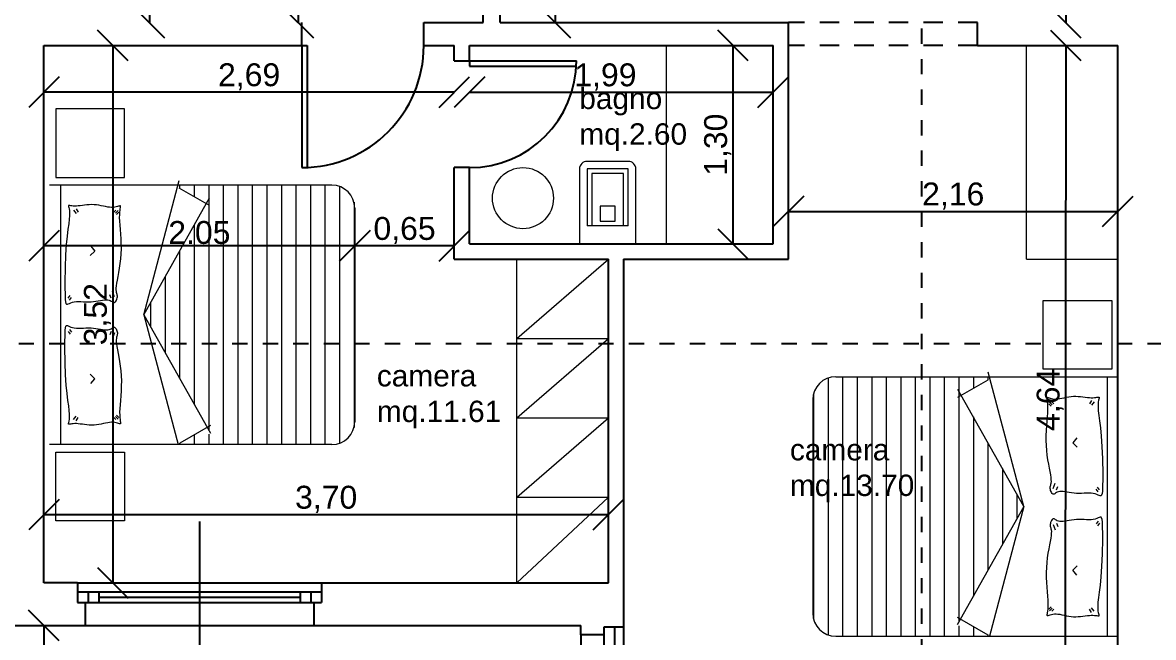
# Model space of a CAD drawing. Header units: millimetres. Extents: x 2002 to 2114, y 811 to 859.
# Drawn here: x 2040.99 to 2048.41, y 847.64 to 851.66 of the extents above; entities that cross this region are included whole.
import ezdxf

# ---------------------------------------------------------------- set-up
doc = ezdxf.new("R2010")
doc.units = ezdxf.units.MM
doc.header["$LTSCALE"] = 0.04
doc.linetypes.add('JIS_02_1.2', pattern=[2.5, 1.25, -1.25])
doc.linetypes.add('NASCOSTA2', pattern=[4.7625, 3.175, -1.5875])
for name, color, linetype in [('0-2', 1, 'Continuous'), ('0.1', 4, 'Continuous'), ('02', 1, 'Continuous'), ('ASSI-PIL', 6, 'Continuous')]:
    doc.layers.add(name, color=color, linetype=linetype)
doc.layers.add('palma', color=94, linetype='Continuous', lineweight=5)
doc.styles.get("Standard").update_dxf_attribs({"font": 'arial.ttf'})
doc.dimstyles.new('pie', dxfattribs={"dimtxt": 0.15, "dimasz": 0.2, "dimexe": 1.25, "dimexo": 0.625, "dimgap": 0.01, "dimtad": 1, "dimzin": 0, "dimtxsty": 'Standard', "dimblk1": 'OBLIQUE', "dimblk2": 'OBLIQUE', "dimsah": 1, "dimcen": 2.5, "dimse1": 1, "dimse2": 1, "dimadec": 0, "dimazin": 0, "dimtfac": 1, "dimtmove": 0, "dimatfit": 3, "dimfxl": 1, "dimarcsym": 0})
doc.dimstyles.new('piee', dxfattribs={"dimtxt": 0.18, "dimasz": 0.15, "dimexe": 1.25, "dimexo": 0.625, "dimgap": 0.01, "dimtad": 1, "dimzin": 1, "dimtxsty": 'Standard', "dimblk": 'OBLIQUE', "dimcen": 2.5, "dimse1": 1, "dimse2": 1, "dimadec": 0, "dimazin": 0, "dimtfac": 1, "dimtmove": 0, "dimatfit": 3, "dimldrblk": 'OBLIQUE', "dimfxl": 1, "dimarcsym": 0})

# ---------------------------------------------------------------- blocks, each defined once
blk = doc.blocks.new('_Oblique')
at = {"color": 0, "linetype": 'ByBlock', "lineweight": -2}
blk.add_line((-0.5, -0.5), (0.5, 0.5), dxfattribs=at)
blk = doc.blocks.new('*D2156')
at = {"layer": '0.1', "color": 0, "lineweight": -2}
blk.add_line((2047.8331, 851.5123), (2047.8275, 846.8723), dxfattribs=at)
at = {"layer": 'Defpoints', "color": 0}
for p in [(2046.8042, 851.5136), (2046.7987, 846.8736), (2047.8275, 846.8723)]:
    blk.add_point(p, dxfattribs=at)
at = {"layer": '0.1', "color": 0, "lineweight": -2, "xscale": 0.2, "yscale": 0.2, "zscale": 0.2}
for p, rotation in [((2047.8331, 851.5123), 89.93119814958531), ((2047.8275, 846.8723), 269.9311981495853)]:
    blk.add_blockref('_Oblique', p, dxfattribs=dict(at, rotation=rotation))
at = {"layer": '0.1', "color": 0, "insert": (2047.7302, 849.1924), "char_height": 0.15, "attachment_point": 5, "rotation": 89.9312}
blk.add_mtext('4,64', dxfattribs=at)
blk = doc.blocks.new('*D2162')
at = {"layer": '0.1', "color": 0, "lineweight": -2}
blk.add_line((2047.8318, 853.9336), (2047.8318, 851.6636), dxfattribs=at)
at = {"layer": 'Defpoints', "color": 0}
for p in [(2048.1739, 853.9336), (2047.8318, 851.6636), (2048.1739, 851.6636)]:
    blk.add_point(p, dxfattribs=at)
at = {"layer": '0.1', "color": 0, "lineweight": -2, "xscale": 0.2, "yscale": 0.2, "zscale": 0.2}
for p, rotation in [((2047.8318, 853.9336), 89.99999999997704), ((2047.8318, 851.6636), 269.999999999977)]:
    blk.add_blockref('_Oblique', p, dxfattribs=dict(at, rotation=rotation))
at = {"layer": '0.1', "color": 0, "insert": (2047.7318, 852.7986), "char_height": 0.15, "attachment_point": 5, "rotation": 90}
blk.add_mtext('2,27', dxfattribs=at)
blk = doc.blocks.new('*D2163')
at = {"layer": '0.1', "color": 0, "lineweight": -2}
blk.add_line((2041.1334, 847.7136), (2041.1334, 844.5636), dxfattribs=at)
at = {"layer": 'Defpoints', "color": 0}
for p in [(2040.8539, 847.7136), (2040.8539, 844.5636), (2041.1334, 844.5636)]:
    blk.add_point(p, dxfattribs=at)
at = {"layer": '0.1', "color": 0, "lineweight": -2, "xscale": 0.2, "yscale": 0.2, "zscale": 0.2}
for p, rotation in [((2041.1334, 847.7136), 90), ((2041.1334, 844.5636), 270)]:
    blk.add_blockref('_Oblique', p, dxfattribs=dict(at, rotation=rotation))
at = {"layer": '0.1', "color": 0, "insert": (2041.0333, 846.5882), "char_height": 0.15, "attachment_point": 5, "rotation": 90}
blk.add_mtext('3,15', dxfattribs=at)
blk = doc.blocks.new('*D2192')
at = {"layer": 'ASSI-PIL', "color": 0, "lineweight": -2}
blk.add_line((2034.8352, 847.7136), (2034.8352, 846.5936), dxfattribs=at)
at = {"layer": 'Defpoints', "color": 0}
for p in [(2041.7747, 847.7136), (2034.8352, 846.5936), (2041.7747, 846.5936)]:
    blk.add_point(p, dxfattribs=at)
at = {"layer": 'ASSI-PIL', "color": 0, "lineweight": -2, "xscale": 0.15, "yscale": 0.15, "zscale": 0.15}
for p, rotation in [((2034.8352, 847.7136), 90), ((2034.8352, 846.5936), 270)]:
    blk.add_blockref('_Oblique', p, dxfattribs=dict(at, rotation=rotation))
at = {"layer": 'ASSI-PIL', "color": 0, "insert": (2034.7171, 847.1536), "char_height": 0.18, "attachment_point": 5, "rotation": 90}
blk.add_mtext('1,10', dxfattribs=at)
blk = doc.blocks.new('*D2193')
at = {"layer": 'ASSI-PIL', "color": 0, "lineweight": -2}
blk.add_line((2034.0662, 855.6136), (2034.0662, 846.5936), dxfattribs=at)
at = {"layer": 'Defpoints', "color": 0}
for p in [(2041.3247, 855.6136), (2034.0662, 846.5936), (2041.7747, 846.5936)]:
    blk.add_point(p, dxfattribs=at)
at = {"layer": 'ASSI-PIL', "color": 0, "lineweight": -2, "xscale": 0.15, "yscale": 0.15, "zscale": 0.15}
for p, rotation in [((2034.0662, 855.6136), 90), ((2034.0662, 846.5936), 270)]:
    blk.add_blockref('_Oblique', p, dxfattribs=dict(at, rotation=rotation))
at = {"layer": 'ASSI-PIL', "color": 0, "insert": (2033.9481, 851.1036), "char_height": 0.18, "attachment_point": 5, "rotation": 90}
blk.add_mtext('9,00', dxfattribs=at)
blk = doc.blocks.new('*D2195')
at = {"layer": 'ASSI-PIL', "color": 0, "lineweight": -2}
blk.add_line((2035.2469, 848.9136), (2035.2469, 847.7136), dxfattribs=at)
at = {"layer": 'Defpoints', "color": 0}
for p in [(2040.8539, 848.9136), (2035.2469, 847.7136), (2042.773, 847.7136)]:
    blk.add_point(p, dxfattribs=at)
at = {"layer": 'ASSI-PIL', "color": 0, "lineweight": -2, "xscale": 0.15, "yscale": 0.15, "zscale": 0.15}
for p, rotation in [((2035.2469, 848.9136), 90), ((2035.2469, 847.7136), 270)]:
    blk.add_blockref('_Oblique', p, dxfattribs=dict(at, rotation=rotation))
at = {"layer": 'ASSI-PIL', "color": 0, "insert": (2035.1288, 848.3136), "char_height": 0.18, "attachment_point": 5, "rotation": 90}
blk.add_mtext('1,10', dxfattribs=at)
blk = doc.blocks.new('*D2198')
at = {"layer": 'ASSI-PIL', "color": 0, "lineweight": -2}
blk.add_line((2037.6039, 842.8425), (2048.3039, 842.8425), dxfattribs=at)
at = {"layer": 'Defpoints', "color": 0}
for p in [(2037.6039, 850.0331), (2048.3039, 847.5379), (2048.3039, 842.8425)]:
    blk.add_point(p, dxfattribs=at)
at = {"layer": 'ASSI-PIL', "color": 0, "lineweight": -2, "xscale": 0.15, "yscale": 0.15, "zscale": 0.15, "rotation": 180}
blk.add_blockref('_Oblique', (2037.6039, 842.8425), dxfattribs=at)
at = {"layer": 'ASSI-PIL', "color": 0, "lineweight": -2, "xscale": 0.15, "yscale": 0.15, "zscale": 0.15}
blk.add_blockref('_Oblique', (2048.3039, 842.8425), dxfattribs=at)
at = {"layer": 'ASSI-PIL', "color": 0, "insert": (2042.9539, 842.9606), "char_height": 0.18, "attachment_point": 5}
blk.add_mtext('10,70', dxfattribs=at)
blk = doc.blocks.new('*D2226')
at = {"layer": '0.1', "color": 0, "lineweight": -2}
blk.add_line((2041.1339, 848.4402), (2044.8339, 848.4402), dxfattribs=at)
at = {"layer": 'Defpoints', "color": 0}
for p in [(2044.8339, 848.4402), (2041.1339, 847.9936), (2044.8339, 847.9936)]:
    blk.add_point(p, dxfattribs=at)
at = {"layer": '0.1', "color": 0, "lineweight": -2, "xscale": 0.2, "yscale": 0.2, "zscale": 0.2, "rotation": 180}
blk.add_blockref('_Oblique', (2041.1339, 848.4402), dxfattribs=at)
at = {"layer": '0.1', "color": 0, "lineweight": -2, "xscale": 0.2, "yscale": 0.2, "zscale": 0.2}
blk.add_blockref('_Oblique', (2044.8339, 848.4402), dxfattribs=at)
at = {"layer": '0.1', "color": 0, "insert": (2042.9839, 848.5403), "char_height": 0.15, "attachment_point": 5}
blk.add_mtext('3,70', dxfattribs=at)
blk = doc.blocks.new('*D2227')
at = {"layer": '0.1', "color": 0, "lineweight": -2}
blk.add_line((2041.5849, 851.5136), (2041.5849, 847.9936), dxfattribs=at)
at = {"layer": 'Defpoints', "color": 0}
for p in [(2041.1339, 851.5136), (2041.1339, 847.9936), (2041.5849, 847.9936)]:
    blk.add_point(p, dxfattribs=at)
at = {"layer": '0.1', "color": 0, "lineweight": -2, "xscale": 0.2, "yscale": 0.2, "zscale": 0.2}
for p, rotation in [((2041.5849, 851.5136), 90), ((2041.5849, 847.9936), 270)]:
    blk.add_blockref('_Oblique', p, dxfattribs=dict(at, rotation=rotation))
at = {"layer": '0.1', "color": 0, "insert": (2041.4848, 849.7536), "char_height": 0.15, "attachment_point": 5, "rotation": 90}
blk.add_mtext('3,52', dxfattribs=at)
blk = doc.blocks.new('*D2228')
at = {"layer": '0.1', "color": 0, "lineweight": -2}
blk.add_line((2041.8247, 852.6236), (2041.8247, 851.6636), dxfattribs=at)
at = {"layer": 'Defpoints', "color": 0}
for p in [(2042.0339, 852.6236), (2041.8247, 851.6636), (2041.9651, 851.6636)]:
    blk.add_point(p, dxfattribs=at)
at = {"layer": '0.1', "color": 0, "lineweight": -2, "xscale": 0.2, "yscale": 0.2, "zscale": 0.2}
for p, rotation in [((2041.8247, 852.6236), 90), ((2041.8247, 851.6636), 270)]:
    blk.add_blockref('_Oblique', p, dxfattribs=dict(at, rotation=rotation))
at = {"layer": '0.1', "color": 0, "insert": (2041.7382, 852.1436), "char_height": 0.15, "attachment_point": 5, "rotation": 90}
blk.add_mtext('1.00', dxfattribs=at)
blk = doc.blocks.new('*D2229')
at = {"layer": '0.1', "color": 0, "lineweight": -2}
blk.add_line((2043.8239, 851.2079), (2041.1339, 851.2079), dxfattribs=at)
at = {"layer": 'Defpoints', "color": 0}
for p in [(2041.1339, 851.5136), (2043.8239, 851.5136), (2041.1339, 851.2079)]:
    blk.add_point(p, dxfattribs=at)
at = {"layer": '0.1', "color": 0, "lineweight": -2, "xscale": 0.2, "yscale": 0.2, "zscale": 0.2, "rotation": 180}
blk.add_blockref('_Oblique', (2041.1339, 851.2079), dxfattribs=at)
at = {"layer": '0.1', "color": 0, "lineweight": -2, "xscale": 0.2, "yscale": 0.2, "zscale": 0.2}
blk.add_blockref('_Oblique', (2043.8239, 851.2079), dxfattribs=at)
at = {"layer": '0.1', "color": 0, "insert": (2042.4789, 851.308), "char_height": 0.15, "attachment_point": 5}
blk.add_mtext('2,69', dxfattribs=at)
blk = doc.blocks.new('*D2230')
at = {"layer": '0.1', "color": 0, "lineweight": -2}
blk.add_line((2044.4856, 853.9336), (2044.4856, 851.6636), dxfattribs=at)
at = {"layer": 'Defpoints', "color": 0}
for p in [(2044.1239, 853.9336), (2044.1239, 851.6636), (2044.4856, 851.6636)]:
    blk.add_point(p, dxfattribs=at)
at = {"layer": '0.1', "color": 0, "lineweight": -2, "xscale": 0.2, "yscale": 0.2, "zscale": 0.2}
for p, rotation in [((2044.4856, 853.9336), 90), ((2044.4856, 851.6636), 270)]:
    blk.add_blockref('_Oblique', p, dxfattribs=dict(at, rotation=rotation))
at = {"layer": '0.1', "color": 0, "insert": (2044.3855, 852.7986), "char_height": 0.15, "attachment_point": 5, "rotation": 90}
blk.add_mtext('2,27', dxfattribs=at)
blk = doc.blocks.new('*D2231')
at = {"layer": '0.1', "color": 0, "lineweight": -2}
blk.add_line((2042.8005, 853.4336), (2042.8005, 851.6636), dxfattribs=at)
at = {"layer": 'Defpoints', "color": 0}
for p in [(2042.5739, 853.4336), (2042.4638, 851.6636), (2042.8005, 851.6636)]:
    blk.add_point(p, dxfattribs=at)
at = {"layer": '0.1', "color": 0, "lineweight": -2, "xscale": 0.2, "yscale": 0.2, "zscale": 0.2}
for p, rotation in [((2042.8005, 853.4336), 90), ((2042.8005, 851.6636), 270)]:
    blk.add_blockref('_Oblique', p, dxfattribs=dict(at, rotation=rotation))
at = {"layer": '0.1', "color": 0, "insert": (2042.7004, 852.5486), "char_height": 0.15, "attachment_point": 5, "rotation": 90}
blk.add_mtext('1,77', dxfattribs=at)
blk = doc.blocks.new('*D2249')
at = {"layer": '0.1', "color": 0, "lineweight": -2}
blk.add_line((2043.8239, 850.2011), (2043.1712, 850.2011), dxfattribs=at)
at = {"layer": 'Defpoints', "color": 0}
for p in [(2043.1712, 850.2011), (2043.1712, 850.1136), (2043.8239, 850.1136)]:
    blk.add_point(p, dxfattribs=at)
at = {"layer": '0.1', "color": 0, "lineweight": -2, "xscale": 0.2, "yscale": 0.2, "zscale": 0.2, "rotation": 180}
blk.add_blockref('_Oblique', (2043.1712, 850.2011), dxfattribs=at)
at = {"layer": '0.1', "color": 0, "lineweight": -2, "xscale": 0.2, "yscale": 0.2, "zscale": 0.2}
blk.add_blockref('_Oblique', (2043.8239, 850.2011), dxfattribs=at)
at = {"layer": '0.1', "color": 0, "insert": (2043.4976, 850.3012), "char_height": 0.15, "attachment_point": 5}
blk.add_mtext('0,65', dxfattribs=at)
blk = doc.blocks.new('*D2250')
at = {"layer": '0.1', "color": 0, "lineweight": -2}
blk.add_line((2043.1712, 850.2011), (2041.1339, 850.2011), dxfattribs=at)
at = {"layer": 'Defpoints', "color": 0}
for p in [(2041.1339, 850.2011), (2041.1339, 850.2011), (2043.1712, 850.2011)]:
    blk.add_point(p, dxfattribs=at)
at = {"layer": '0.1', "color": 0, "lineweight": -2, "xscale": 0.2, "yscale": 0.2, "zscale": 0.2, "rotation": 180}
blk.add_blockref('_Oblique', (2041.1339, 850.2011), dxfattribs=at)
at = {"layer": '0.1', "color": 0, "lineweight": -2, "xscale": 0.2, "yscale": 0.2, "zscale": 0.2}
blk.add_blockref('_Oblique', (2043.1712, 850.2011), dxfattribs=at)
at = {"layer": '0.1', "color": 0, "insert": (2042.1526, 850.2877), "char_height": 0.15, "attachment_point": 5}
blk.add_mtext('2.05', dxfattribs=at)
blk = doc.blocks.new('*D2253')
at = {"layer": '0.1', "color": 0, "lineweight": -2}
blk.add_line((2043.9239, 851.2075), (2045.9144, 851.2075), dxfattribs=at)
at = {"layer": 'Defpoints', "color": 0}
for p in [(2045.9144, 851.2075), (2043.9239, 850.994), (2045.9144, 850.994)]:
    blk.add_point(p, dxfattribs=at)
at = {"layer": '0.1', "color": 0, "lineweight": -2, "xscale": 0.2, "yscale": 0.2, "zscale": 0.2}
for p, rotation in [((2043.9239, 851.2075), 180.0000000000098), ((2045.9144, 851.2075), 9.817296138108046e-12)]:
    blk.add_blockref('_Oblique', p, dxfattribs=dict(at, rotation=rotation))
at = {"layer": '0.1', "color": 0, "insert": (2044.8143, 851.3075), "char_height": 0.15, "attachment_point": 5}
blk.add_mtext('1,99', dxfattribs=at)
blk = doc.blocks.new('*D2254')
at = {"layer": '0.1', "color": 0, "lineweight": -2}
blk.add_line((2046.0144, 850.427), (2048.1739, 850.427), dxfattribs=at)
at = {"layer": 'Defpoints', "color": 0}
for p in [(2048.1739, 850.427), (2046.0144, 850.1136), (2048.1739, 850.1136)]:
    blk.add_point(p, dxfattribs=at)
at = {"layer": '0.1', "color": 0, "lineweight": -2, "xscale": 0.2, "yscale": 0.2, "zscale": 0.2}
for p, rotation in [((2046.0144, 850.427), 180.0000000000271), ((2048.1739, 850.427), 2.714701731358209e-11)]:
    blk.add_blockref('_Oblique', p, dxfattribs=dict(at, rotation=rotation))
at = {"layer": '0.1', "color": 0, "insert": (2047.0942, 850.5271), "char_height": 0.15, "attachment_point": 5}
blk.add_mtext('2,16', dxfattribs=at)
blk = doc.blocks.new('*D2255')
at = {"layer": '0.1', "color": 0, "lineweight": -2}
blk.add_line((2045.6505, 851.5136), (2045.6505, 850.2136), dxfattribs=at)
at = {"layer": 'Defpoints', "color": 0}
for p in [(2045.3808, 851.5136), (2045.3808, 850.2136), (2045.6505, 850.2136)]:
    blk.add_point(p, dxfattribs=at)
at = {"layer": '0.1', "color": 0, "lineweight": -2, "xscale": 0.2, "yscale": 0.2, "zscale": 0.2}
for p, rotation in [((2045.6505, 851.5136), 89.99999999997995), ((2045.6505, 850.2136), 269.9999999999799)]:
    blk.add_blockref('_Oblique', p, dxfattribs=dict(at, rotation=rotation))
at = {"layer": '0.1', "color": 0, "insert": (2045.5505, 850.8636), "char_height": 0.15, "attachment_point": 5, "rotation": 90}
blk.add_mtext('1,30', dxfattribs=at)

msp = doc.modelspace()

# ---------------------------------------------------------------- linework, layer by layer
for p, q in [((2044.0139, 851.6636), (2044.0139, 851.7636)), ((2044.1239, 851.6636), (2044.1239, 851.7636)), ((2042.8239, 851.5136), (2042.8239, 851.6636)), ((2043.6239, 851.5136), (2043.6239, 851.6636)), ((2043.6239, 851.6636), (2044.0139, 851.6636)), ((2044.1239, 851.6636), (2046.0144, 851.6636)), ((2046.0144, 850.1136), (2046.0144, 851.6636)), ((2047.2539, 851.5136), (2047.2539, 851.6636)), ((2041.1339, 851.5136), (2042.8239, 851.5136)), ((2041.1339, 847.9936), (2041.1339, 851.5136)), ((2043.6239, 851.5136), (2043.8239, 851.5136)), ((2043.8239, 851.4136), (2043.8239, 851.5136)), ((2043.9239, 851.5136), (2045.9144, 851.5136)), ((2043.9239, 851.4136), (2043.9239, 851.5136)), ((2045.9144, 850.2136), (2045.9144, 851.5136)), ((2047.2539, 851.5136), (2048.1739, 851.5136)), ((2048.1739, 846.8736), (2048.1739, 851.5136)), ((2043.8239, 851.4136), (2043.9239, 851.4136)), ((2043.8239, 850.1136), (2043.8239, 850.7136)), ((2043.9239, 850.7136), (2043.8239, 850.7136)), ((2043.9239, 850.2136), (2043.9239, 850.7136)), ((2043.9239, 850.2136), (2045.9144, 850.2136)), ((2043.8239, 850.1136), (2044.8339, 850.1136)), ((2044.8339, 847.9936), (2044.8339, 850.1136)), ((2044.9339, 850.1136), (2044.9339, 847.7036)), ((2044.9339, 850.1136), (2046.0144, 850.1136)), ((2041.3539, 847.9936), (2041.1339, 847.9936)), ((2041.3539, 847.9936), (2041.3539, 847.8636)), ((2042.9539, 847.9936), (2042.9539, 847.8636)), ((2042.9539, 847.9936), (2044.8339, 847.9936)), ((2041.3539, 847.8636), (2041.4039, 847.8636)), ((2041.4039, 847.8636), (2041.4039, 847.7136)), ((2042.9039, 847.8636), (2042.9039, 847.7136)), ((2042.9039, 847.8636), (2042.9539, 847.8636)), ((2040.8539, 847.7136), (2041.4039, 847.7136)), ((2042.9039, 847.7136), (2044.6539, 847.7136)), ((2044.6539, 847.6536), (2044.6539, 847.7136)), ((2044.9339, 847.7036), (2044.8039, 847.7036)), ((2044.8039, 847.7036), (2044.8039, 847.6536)), ((2044.8039, 847.6536), (2044.6539, 847.6536))]:
    msp.add_line(p, q)
at = {"layer": '0-2', "linetype": 'NASCOSTA2'}
for p, q in [((2047.2539, 851.6636), (2046.0144, 851.6636)), ((2047.2539, 851.5136), (2046.0144, 851.5136))]:
    msp.add_line(p, q, dxfattribs=at)
at = {"layer": '0-2'}
for p, q in [((2042.8239, 851.5136), (2042.8239, 850.7136)), ((2042.8239, 851.5136), (2042.8589, 851.5136)), ((2042.8589, 851.5136), (2042.8589, 850.7136)), ((2043.9239, 851.4136), (2044.6239, 851.4136)), ((2043.9239, 851.4136), (2043.9239, 851.3786)), ((2043.9239, 851.3786), (2044.6239, 851.3786))]:
    msp.add_line(p, q, dxfattribs=at)
for centre, radius in [((2042.8239, 851.5136), 0.8), ((2043.9239, 851.4136), 0.7)]:
    msp.add_arc(centre, radius, 270, 0, dxfattribs=at)
at = {"layer": '02'}
for p, q in [((2042.1539, 848.3959), (2042.1539, 847.1509)), ((2041.3539, 847.9936), (2042.9539, 847.9936)), ((2041.3539, 847.9336), (2042.9539, 847.9336)), ((2041.4239, 847.9336), (2041.4239, 847.8636)), ((2041.4939, 847.9336), (2041.4939, 847.8636)), ((2042.8139, 847.9336), (2042.8139, 847.8636)), ((2042.8839, 847.9336), (2042.8839, 847.8636)), ((2041.4039, 847.8636), (2042.9039, 847.8636)), ((2041.4939, 847.8986), (2042.8139, 847.8986)), ((2041.4039, 847.7136), (2042.9039, 847.7136)), ((2044.8039, 847.7036), (2044.8039, 846.9536)), ((2044.8739, 847.7036), (2044.8739, 846.9036)), ((2044.9339, 847.7036), (2044.9339, 846.9036)), ((2044.6539, 847.6536), (2044.6539, 846.9536))]:
    msp.add_line(p, q, dxfattribs=at)
at = {"layer": 'ASSI-PIL', "linetype": 'JIS_02_1.2'}
for p, q in [((2046.8857, 858.225), (2046.8857, 841.8496)), ((2054.4682, 849.5596), (2032.6651, 849.5596))]:
    msp.add_line(p, q, dxfattribs=at)
at = {"layer": 'palma'}
for p, q in [((2045.2144, 850.2136), (2045.2144, 851.5136)), ((2041.2111, 851.0985), (2041.2111, 850.6485)), ((2041.6611, 851.0985), (2041.2111, 851.0985)), ((2041.6611, 850.6485), (2041.6611, 851.0985)), ((2044.9639, 850.7548), (2044.6944, 850.7548)), ((2044.6444, 850.7048), (2044.6444, 850.2136)), ((2044.9639, 850.7048), (2044.6944, 850.7048)), ((2044.6944, 850.7048), (2044.6944, 850.3319)), ((2044.9339, 850.6748), (2044.7244, 850.6748)), ((2044.7244, 850.6748), (2044.7244, 850.3319)), ((2044.9339, 850.3319), (2044.9339, 850.6748)), ((2044.9639, 850.3319), (2044.9639, 850.7048)), ((2045.0139, 850.2136), (2045.0139, 850.7048)), ((2041.2111, 850.6485), (2041.6611, 850.6485)), ((2044.8792, 850.4619), (2044.7792, 850.4619)), ((2044.7792, 850.4619), (2044.7792, 850.3619)), ((2044.8792, 850.3619), (2044.8792, 850.4619)), ((2044.9639, 850.3319), (2044.6944, 850.3319)), ((2044.7792, 850.3619), (2044.8792, 850.3619)), ((2047.684, 849.3932), (2047.684, 849.8432)), ((2047.684, 849.8432), (2048.134, 849.8432)), ((2048.134, 849.8432), (2048.134, 849.3932)), ((2048.134, 849.3932), (2047.684, 849.3932)), ((2041.2111, 848.3993), (2041.2111, 848.8493)), ((2041.2111, 848.8493), (2041.6611, 848.8493)), ((2041.6611, 848.8493), (2041.6611, 848.3993)), ((2041.6611, 848.3993), (2041.2111, 848.3993))]:
    msp.add_line(p, q, dxfattribs=at)
at = {"layer": 'palma', "ltscale": 0.007}
for p, q in [((2047.5739, 850.1136), (2047.5739, 851.5136)), ((2043.0212, 850.5989), (2041.1712, 850.5989)), ((2041.2412, 850.5989), (2041.2412, 848.8989)), ((2041.7877, 849.7489), (2042.0208, 850.6296)), ((2042.0233, 850.5989), (2042.0233, 850.5782)), ((2042.1186, 850.5989), (2042.1186, 850.5233)), ((2042.2138, 850.5989), (2042.2138, 850.4685)), ((2042.3091, 850.5989), (2042.3091, 848.8989)), ((2042.4043, 850.5989), (2042.4043, 848.8989)), ((2042.4996, 850.5989), (2042.4996, 848.8989)), ((2042.5948, 850.5989), (2042.5948, 848.8989)), ((2042.6901, 850.5989), (2042.6901, 848.8989)), ((2042.7853, 850.5989), (2042.7853, 848.8989)), ((2042.8806, 850.5989), (2042.8806, 848.8989)), ((2042.9758, 850.5989), (2042.9758, 848.8989)), ((2043.0711, 850.5903), (2043.0711, 848.9075)), ((2041.7877, 849.7489), (2042.2198, 850.515)), ((2042.2198, 850.465), (2042.0208, 850.5796)), ((2041.3446, 850.444), (2041.3578, 850.422)), ((2042.2138, 850.5045), (2042.2138, 848.9933)), ((2043.1663, 850.4866), (2043.1663, 849.0112)), ((2043.1712, 850.4489), (2043.1712, 849.0489)), ((2041.327, 850.4352), (2041.3446, 850.4132)), ((2041.5916, 850.4208), (2041.6047, 850.4339)), ((2041.6025, 850.4154), (2041.62, 850.4317)), ((2041.6091, 850.4066), (2041.6244, 850.4219)), ((2042.1186, 850.3356), (2042.1186, 849.1622)), ((2041.4664, 850.1669), (2041.4375, 850.138)), ((2041.4402, 850.1983), (2041.4664, 850.1669)), ((2042.0233, 850.1667), (2042.0233, 849.3311)), ((2044.2339, 847.9936), (2044.2339, 850.1136)), ((2044.2339, 849.5936), (2044.8339, 850.1136)), ((2047.5739, 850.1136), (2048.1739, 850.1136)), ((2041.9281, 849.9978), (2041.9281, 849.5)), ((2041.2917, 849.8585), (2041.3049, 849.8761)), ((2041.3005, 849.8453), (2041.3138, 849.8629)), ((2041.5737, 849.8585), (2041.5649, 849.8805)), ((2041.5957, 849.8673), (2041.5825, 849.9025)), ((2041.8328, 849.8289), (2041.8328, 849.6689)), ((2041.7877, 849.7489), (2042.2249, 848.9737)), ((2041.7877, 849.7489), (2042.0127, 848.8989)), ((2041.2917, 849.6393), (2041.3049, 849.6217)), ((2041.3005, 849.6525), (2041.3138, 849.6349)), ((2041.5737, 849.6393), (2041.5649, 849.6173)), ((2041.5957, 849.6305), (2041.5825, 849.5953)), ((2044.2339, 849.5936), (2044.8339, 849.5936)), ((2044.2339, 849.0736), (2044.8339, 849.5936)), ((2041.4664, 849.3309), (2041.4375, 849.3598)), ((2041.4402, 849.2995), (2041.4664, 849.3309)), ((2046.274, 849.335), (2046.274, 847.6521)), ((2046.3239, 849.3436), (2048.1739, 849.3436)), ((2046.3693, 849.3436), (2046.3693, 847.6436)), ((2046.4645, 849.3436), (2046.4645, 847.6436)), ((2046.5598, 849.3436), (2046.5598, 847.6436)), ((2046.655, 849.3436), (2046.655, 847.6436)), ((2046.7503, 849.3436), (2046.7503, 847.6436)), ((2046.8455, 849.3436), (2046.8455, 847.6436)), ((2046.9408, 849.3436), (2046.9408, 847.6436)), ((2047.036, 849.3436), (2047.036, 847.6436)), ((2047.1313, 849.3436), (2047.1313, 849.2131)), ((2047.2265, 849.3436), (2047.2265, 849.268)), ((2047.3218, 849.3436), (2047.3218, 849.3228)), ((2047.5574, 848.4936), (2047.3243, 849.3742)), ((2048.1039, 849.3436), (2048.1039, 847.6436)), ((2047.1253, 849.2097), (2047.3243, 849.3242)), ((2047.5574, 848.4936), (2047.1253, 849.2597)), ((2046.1739, 849.1936), (2046.1739, 847.7936)), ((2046.1788, 849.2312), (2046.1788, 847.7559)), ((2047.1313, 849.2492), (2047.1313, 847.7379)), ((2047.7426, 849.16), (2047.7251, 849.1764)), ((2047.7535, 849.1655), (2047.7404, 849.1785)), ((2048.0005, 849.1887), (2047.9873, 849.1667)), ((2048.0181, 849.1799), (2048.0005, 849.1579)), ((2047.736, 849.1513), (2047.7207, 849.1665)), ((2041.327, 849.0626), (2041.3446, 849.0846)), ((2041.3446, 849.0538), (2041.3578, 849.0758)), ((2041.5916, 849.077), (2041.6047, 849.0639)), ((2041.6025, 849.0825), (2041.62, 849.0661)), ((2041.6091, 849.0912), (2041.6244, 849.0759)), ((2044.2339, 849.0736), (2044.8339, 849.0736)), ((2044.2339, 848.5536), (2044.8339, 849.0736)), ((2047.2265, 849.0803), (2047.2265, 847.9068)), ((2042.2249, 849.0237), (2042.0236, 848.9078)), ((2042.1186, 848.9625), (2042.1186, 848.8989)), ((2042.2138, 848.9674), (2042.2138, 848.8989)), ((2043.0212, 848.8989), (2041.1712, 848.8989)), ((2042.0233, 848.9088), (2042.0233, 848.8989)), ((2047.3218, 848.9114), (2047.3218, 848.0757)), ((2047.9049, 848.943), (2047.8787, 848.9115)), ((2047.8787, 848.9115), (2047.9076, 848.8827)), ((2047.417, 848.7425), (2047.417, 848.2446)), ((2047.7494, 848.6119), (2047.7626, 848.6472)), ((2047.7714, 848.6031), (2047.7802, 848.6251)), ((2048.0446, 848.5899), (2048.0313, 848.6075)), ((2048.0534, 848.6031), (2048.0402, 848.6207)), ((2044.2339, 848.5536), (2044.8339, 848.5536)), ((2044.2339, 847.9936), (2044.8339, 848.5536)), ((2047.5123, 848.5736), (2047.5123, 848.4135)), ((2047.5574, 848.4936), (2047.1202, 847.7184)), ((2047.5574, 848.4936), (2047.3324, 847.6436)), ((2047.7494, 848.3752), (2047.7626, 848.3399)), ((2047.7714, 848.384), (2047.7802, 848.362)), ((2048.0446, 848.3972), (2048.0313, 848.3796)), ((2048.0534, 848.384), (2048.0402, 848.3664)), ((2047.8787, 848.0756), (2047.9076, 848.1044)), ((2047.9049, 848.0441), (2047.8787, 848.0756)), ((2047.1202, 847.7684), (2047.3215, 847.6525)), ((2047.736, 847.8358), (2047.7207, 847.8206)), ((2047.7426, 847.8271), (2047.7251, 847.8107)), ((2047.7535, 847.8217), (2047.7404, 847.8086)), ((2048.0005, 847.7984), (2047.9873, 847.8204)), ((2048.0181, 847.8072), (2048.0005, 847.8292)), ((2047.1313, 847.712), (2047.1313, 847.6436)), ((2047.2265, 847.7072), (2047.2265, 847.6436)), ((2046.3239, 847.6436), (2048.1739, 847.6436)), ((2047.3218, 847.6534), (2047.3218, 847.6436))]:
    msp.add_line(p, q, dxfattribs=at)
for points in [[(2041.2723, 849.8498), (2041.2747, 849.8336), (2041.2779, 849.8237), (2041.282, 849.8189), (2041.2872, 849.8181), (2041.2936, 849.8202), (2041.3013, 849.824), (2041.3103, 849.8284), (2041.3208, 849.8323), (2041.3329, 849.8348), (2041.3463, 849.836), (2041.3609, 849.8363), (2041.3763, 849.8359), (2041.3925, 849.8352), (2041.409, 849.8345), (2041.4257, 849.8341), (2041.4424, 849.8345), (2041.4587, 849.8358), (2041.4747, 849.8378), (2041.49, 849.8402), (2041.5046, 849.8426), (2041.5183, 849.8449), (2041.531, 849.8466), (2041.5424, 849.8475), (2041.5525, 849.8472), (2041.5611, 849.8455), (2041.5684, 849.8428), (2041.5746, 849.8395), (2041.5799, 849.8361), (2041.5844, 849.8329), (2041.5885, 849.8304), (2041.5922, 849.829), (2041.5958, 849.8293), (2041.5994, 849.8313), (2041.603, 849.8351), (2041.6063, 849.8401), (2041.6094, 849.8461), (2041.612, 849.8527), (2041.6139, 849.8595), (2041.6151, 849.8662), (2041.6154, 849.8725), (2041.6148, 849.8781), (2041.6135, 849.8834), (2041.6118, 849.8889), (2041.61, 849.8952), (2041.6085, 849.9027), (2041.6076, 849.9121), (2041.6077, 849.9238), (2041.6089, 849.9384), (2041.6116, 849.9563), (2041.6154, 849.9772), (2041.62, 850.0009), (2041.6249, 850.0269), (2041.6298, 850.055), (2041.6343, 850.0848), (2041.6379, 850.1159), (2041.6402, 850.1482), (2041.6411, 850.181), (2041.6406, 850.2141), (2041.6392, 850.2468), (2041.6372, 850.2785), (2041.6349, 850.3089), (2041.6327, 850.3372), (2041.631, 850.3631), (2041.6301, 850.3859), (2041.6303, 850.4053), (2041.6312, 850.4214), (2041.6326, 850.4344), (2041.6342, 850.4446), (2041.6356, 850.4523), (2041.6364, 850.4577), (2041.6363, 850.4611), (2041.6351, 850.4628), (2041.6323, 850.463), (2041.6281, 850.4621), (2041.6225, 850.4604), (2041.6156, 850.4582), (2041.6075, 850.456), (2041.5983, 850.4541), (2041.5879, 850.4528), (2041.5766, 850.4525), (2041.5645, 850.4535), (2041.5515, 850.4554), (2041.5378, 850.4581), (2041.5235, 850.4611), (2041.5088, 850.4643), (2041.4936, 850.4671), (2041.4781, 850.4694), (2041.4624, 850.4709), (2041.4466, 850.4712), (2041.4309, 850.4706), (2041.4154, 850.4693), (2041.4002, 850.4676), (2041.3855, 850.4657), (2041.3716, 850.4639), (2041.3584, 850.4625), (2041.3462, 850.4616), (2041.3352, 850.4616), (2041.3253, 850.4621), (2041.3167, 850.463), (2041.3093, 850.4641), (2041.3034, 850.465), (2041.2988, 850.4656), (2041.2957, 850.4655), (2041.2941, 850.4646), (2041.294, 850.4625), (2041.295, 850.4589), (2041.2967, 850.4531), (2041.2986, 850.4447), (2041.3003, 850.4332), (2041.3013, 850.418), (2041.3012, 850.3988), (2041.2996, 850.375), (2041.2961, 850.3458), (2041.2913, 850.3097), (2041.2859, 850.2649), (2041.2804, 850.2095), (2041.2757, 850.1419), (2041.2723, 850.0602), (2041.2709, 849.9625), (2041.2723, 849.8472)], [(2041.2723, 849.648), (2041.2747, 849.6642), (2041.2779, 849.6741), (2041.282, 849.6789), (2041.2872, 849.6797), (2041.2936, 849.6776), (2041.3013, 849.6738), (2041.3103, 849.6694), (2041.3208, 849.6655), (2041.3329, 849.663), (2041.3463, 849.6618), (2041.3609, 849.6615), (2041.3763, 849.6619), (2041.3925, 849.6627), (2041.409, 849.6633), (2041.4257, 849.6637), (2041.4424, 849.6633), (2041.4587, 849.662), (2041.4747, 849.66), (2041.49, 849.6577), (2041.5046, 849.6552), (2041.5183, 849.6529), (2041.531, 849.6512), (2041.5424, 849.6503), (2041.5525, 849.6506), (2041.5611, 849.6523), (2041.5684, 849.655), (2041.5746, 849.6583), (2041.5799, 849.6617), (2041.5844, 849.6649), (2041.5885, 849.6674), (2041.5922, 849.6688), (2041.5958, 849.6686), (2041.5994, 849.6665), (2041.603, 849.6627), (2041.6063, 849.6577), (2041.6094, 849.6517), (2041.612, 849.6451), (2041.6139, 849.6383), (2041.6151, 849.6316), (2041.6154, 849.6253), (2041.6148, 849.6197), (2041.6135, 849.6145), (2041.6118, 849.6089), (2041.61, 849.6027), (2041.6085, 849.5951), (2041.6076, 849.5857), (2041.6077, 849.574), (2041.6089, 849.5594), (2041.6116, 849.5415), (2041.6154, 849.5206), (2041.62, 849.4969), (2041.6249, 849.4709), (2041.6298, 849.4428), (2041.6343, 849.413), (2041.6379, 849.3819), (2041.6402, 849.3496), (2041.6411, 849.3168), (2041.6406, 849.2837), (2041.6392, 849.251), (2041.6372, 849.2193), (2041.6349, 849.1889), (2041.6327, 849.1606), (2041.631, 849.1347), (2041.6301, 849.1119), (2041.6303, 849.0925), (2041.6312, 849.0764), (2041.6326, 849.0634), (2041.6342, 849.0532), (2041.6356, 849.0455), (2041.6364, 849.0401), (2041.6363, 849.0367), (2041.6351, 849.035), (2041.6323, 849.0348), (2041.6281, 849.0357), (2041.6225, 849.0375), (2041.6156, 849.0396), (2041.6075, 849.0418), (2041.5983, 849.0437), (2041.5879, 849.045), (2041.5766, 849.0453), (2041.5645, 849.0443), (2041.5515, 849.0424), (2041.5378, 849.0397), (2041.5235, 849.0367), (2041.5088, 849.0335), (2041.4936, 849.0307), (2041.4781, 849.0284), (2041.4624, 849.0269), (2041.4466, 849.0266), (2041.4309, 849.0272), (2041.4154, 849.0285), (2041.4002, 849.0302), (2041.3855, 849.0321), (2041.3716, 849.0339), (2041.3584, 849.0353), (2041.3462, 849.0362), (2041.3352, 849.0362), (2041.3253, 849.0357), (2041.3167, 849.0348), (2041.3093, 849.0337), (2041.3034, 849.0328), (2041.2988, 849.0322), (2041.2957, 849.0323), (2041.2941, 849.0332), (2041.294, 849.0353), (2041.295, 849.039), (2041.2967, 849.0447), (2041.2986, 849.0531), (2041.3003, 849.0646), (2041.3013, 849.0798), (2041.3012, 849.099), (2041.2996, 849.1229), (2041.2961, 849.152), (2041.2913, 849.1881), (2041.2859, 849.2329), (2041.2804, 849.2883), (2041.2757, 849.3559), (2041.2723, 849.4376), (2041.2709, 849.5353), (2041.2723, 849.6506)], [(2048.0728, 848.5944), (2048.0704, 848.5783), (2048.0672, 848.5684), (2048.0631, 848.5636), (2048.0579, 848.5628), (2048.0515, 848.5648), (2048.0438, 848.5686), (2048.0348, 848.5731), (2048.0243, 848.577), (2048.0122, 848.5795), (2047.9988, 848.5807), (2047.9842, 848.5809), (2047.9688, 848.5805), (2047.9526, 848.5798), (2047.9361, 848.5791), (2047.9194, 848.5788), (2047.9027, 848.5791), (2047.8864, 848.5804), (2047.8704, 848.5824), (2047.8551, 848.5848), (2047.8405, 848.5873), (2047.8268, 848.5895), (2047.8141, 848.5912), (2047.8027, 848.5921), (2047.7926, 848.5918), (2047.784, 848.5902), (2047.7767, 848.5875), (2047.7705, 848.5842), (2047.7652, 848.5807), (2047.7607, 848.5775), (2047.7566, 848.575), (2047.7529, 848.5737), (2047.7493, 848.5739), (2047.7457, 848.576), (2047.7421, 848.5797), (2047.7388, 848.5848), (2047.7357, 848.5908), (2047.7331, 848.5974), (2047.7312, 848.6042), (2047.73, 848.6109), (2047.7297, 848.6171), (2047.7303, 848.6227), (2047.7316, 848.628), (2047.7333, 848.6335), (2047.7351, 848.6398), (2047.7366, 848.6474), (2047.7375, 848.6568), (2047.7374, 848.6685), (2047.7362, 848.6831), (2047.7335, 848.701), (2047.7297, 848.7219), (2047.7251, 848.7455), (2047.7202, 848.7715), (2047.7153, 848.7996), (2047.7108, 848.8294), (2047.7072, 848.8606), (2047.7049, 848.8928), (2047.704, 848.9257), (2047.7045, 848.9587), (2047.7059, 848.9914), (2047.7079, 849.0232), (2047.7102, 849.0535), (2047.7124, 849.0819), (2047.7141, 849.1078), (2047.715, 849.1306), (2047.7148, 849.1499), (2047.7139, 849.166), (2047.7125, 849.179), (2047.7109, 849.1892), (2047.7095, 849.1969), (2047.7087, 849.2023), (2047.7088, 849.2058), (2047.71, 849.2074), (2047.7128, 849.2076), (2047.717, 849.2067), (2047.7226, 849.205), (2047.7295, 849.2029), (2047.7376, 849.2007), (2047.7468, 849.1988), (2047.7572, 849.1975), (2047.7685, 849.1972), (2047.7806, 849.1981), (2047.7936, 849.2001), (2047.8073, 849.2027), (2047.8216, 849.2058), (2047.8363, 849.2089), (2047.8515, 849.2118), (2047.867, 849.2141), (2047.8827, 849.2155), (2047.8985, 849.2159), (2047.9142, 849.2152), (2047.9297, 849.214), (2047.9449, 849.2122), (2047.9596, 849.2104), (2047.9735, 849.2086), (2047.9867, 849.2071), (2047.9989, 849.2063), (2048.0099, 849.2062), (2048.0198, 849.2068), (2048.0284, 849.2077), (2048.0358, 849.2087), (2048.0417, 849.2097), (2048.0463, 849.2102), (2048.0494, 849.2102), (2048.051, 849.2092), (2048.0511, 849.2072), (2048.0501, 849.2035), (2048.0484, 849.1977), (2048.0465, 849.1893), (2048.0448, 849.1778), (2048.0438, 849.1627), (2048.0439, 849.1435), (2048.0455, 849.1196), (2048.049, 849.0904), (2048.0538, 849.0543), (2048.0592, 849.0095), (2048.0647, 848.9542), (2048.0694, 848.8866), (2048.0728, 848.8048), (2048.0742, 848.7072), (2048.0728, 848.5918)], [(2048.0728, 848.3927), (2048.0704, 848.4088), (2048.0672, 848.4187), (2048.0631, 848.4235), (2048.0579, 848.4243), (2048.0515, 848.4223), (2048.0438, 848.4185), (2048.0348, 848.414), (2048.0243, 848.4101), (2048.0122, 848.4076), (2047.9988, 848.4064), (2047.9842, 848.4062), (2047.9688, 848.4066), (2047.9526, 848.4073), (2047.9361, 848.408), (2047.9194, 848.4083), (2047.9027, 848.408), (2047.8864, 848.4067), (2047.8704, 848.4047), (2047.8551, 848.4023), (2047.8405, 848.3998), (2047.8268, 848.3976), (2047.8141, 848.3959), (2047.8027, 848.395), (2047.7926, 848.3953), (2047.784, 848.3969), (2047.7767, 848.3996), (2047.7705, 848.4029), (2047.7652, 848.4064), (2047.7607, 848.4096), (2047.7566, 848.4121), (2047.7529, 848.4134), (2047.7493, 848.4132), (2047.7457, 848.4111), (2047.7421, 848.4074), (2047.7388, 848.4023), (2047.7357, 848.3963), (2047.7331, 848.3897), (2047.7312, 848.3829), (2047.73, 848.3762), (2047.7297, 848.37), (2047.7303, 848.3644), (2047.7316, 848.3591), (2047.7333, 848.3536), (2047.7351, 848.3473), (2047.7366, 848.3397), (2047.7375, 848.3303), (2047.7374, 848.3186), (2047.7362, 848.304), (2047.7335, 848.2861), (2047.7297, 848.2652), (2047.7251, 848.2416), (2047.7202, 848.2156), (2047.7153, 848.1875), (2047.7108, 848.1577), (2047.7072, 848.1265), (2047.7049, 848.0943), (2047.704, 848.0614), (2047.7045, 848.0284), (2047.7059, 847.9957), (2047.7079, 847.9639), (2047.7102, 847.9336), (2047.7124, 847.9052), (2047.7141, 847.8793), (2047.715, 847.8565), (2047.7148, 847.8372), (2047.7139, 847.8211), (2047.7125, 847.8081), (2047.7109, 847.7979), (2047.7095, 847.7902), (2047.7087, 847.7848), (2047.7088, 847.7813), (2047.71, 847.7797), (2047.7128, 847.7795), (2047.717, 847.7804), (2047.7226, 847.7821), (2047.7295, 847.7842), (2047.7376, 847.7864), (2047.7468, 847.7883), (2047.7572, 847.7896), (2047.7685, 847.7899), (2047.7806, 847.789), (2047.7936, 847.787), (2047.8073, 847.7844), (2047.8216, 847.7813), (2047.8363, 847.7782), (2047.8515, 847.7753), (2047.867, 847.773), (2047.8827, 847.7716), (2047.8985, 847.7712), (2047.9142, 847.7719), (2047.9297, 847.7731), (2047.9449, 847.7749), (2047.9596, 847.7767), (2047.9735, 847.7785), (2047.9867, 847.78), (2047.9989, 847.7808), (2048.0099, 847.7809), (2048.0198, 847.7803), (2048.0284, 847.7794), (2048.0358, 847.7784), (2048.0417, 847.7774), (2048.0463, 847.7769), (2048.0494, 847.7769), (2048.051, 847.7779), (2048.0511, 847.7799), (2048.0501, 847.7836), (2048.0484, 847.7894), (2048.0465, 847.7978), (2048.0448, 847.8093), (2048.0438, 847.8244), (2048.0439, 847.8437), (2048.0455, 847.8675), (2048.049, 847.8967), (2048.0538, 847.9328), (2048.0592, 847.9776), (2048.0647, 848.0329), (2048.0694, 848.1005), (2048.0728, 848.1823), (2048.0742, 848.2799), (2048.0728, 848.3953)]]:
    msp.add_lwpolyline(points, dxfattribs=at)
at = {"layer": 'palma'}
msp.add_circle((2044.2739, 850.5136), 0.2, dxfattribs=at)
for centre, start, end in [((2044.6944, 850.7048), 90, 180), ((2044.9639, 850.7048), 0, 90)]:
    msp.add_arc(centre, 0.05, start, end, dxfattribs=at)
at = {"layer": 'palma', "ltscale": 0.007}
for centre, start, end in [((2043.0212, 850.4489), 0, 90), ((2046.3239, 849.1936), 90, 180), ((2043.0212, 849.0489), 270, 0), ((2046.3239, 847.7936), 180, 270)]:
    msp.add_arc(centre, 0.15, start, end, dxfattribs=at)

# ---------------------------------------------------------------- texts
at = {"layer": 'ASSI-PIL', "char_height": 0.14, "attachment_point": 1}
for s, insert in [('bagno\\Pmq.2.60', (2044.6432, 851.2373)), ('camera\\Pmq.11.61', (2043.316, 849.4202)), ('camera\\Pmq.13.70', (2046.0238, 848.9357))]:
    msp.add_mtext_dynamic_manual_height_columns(s, width=2.816105, gutter_width=1, heights=[0], dxfattribs=dict(at, insert=insert))

# ---------------------------------------------------------------- dimensions: what is measured, and where the dimension line sits
at = {"layer": '0.1'}
for base, p1, p2, picture, middle in [((2044.4856, 851.6636), (2044.1239, 853.9336), (2044.1239, 851.6636), '*D2230', (2044.3855, 852.7986)), ((2042.8005, 851.6636), (2042.5739, 853.4336), (2042.4638, 851.6636), '*D2231', (2042.7004, 852.5486)), ((2041.5849, 847.9936), (2041.1339, 851.5136), (2041.1339, 847.9936), '*D2227', (2041.4848, 849.7536))]:
    dim = msp.add_linear_dim(base=base, p1=p1, p2=p2, angle=90, dimstyle='pie', override={"dimtxt": 0.15}, dxfattribs=at)
    dim.commit()
    dim.dimension.update_dxf_attribs({"geometry": picture, "text_midpoint": middle})
for p1, p2, distance, picture, middle in [((2048.1739, 853.9336), (2048.1739, 851.6636), -0.3421, '*D2162', (2047.7318, 852.7986)), ((2045.3808, 851.5136), (2045.3808, 850.2136), 0.2698, '*D2255', (2045.5505, 850.8636)), ((2046.8042, 851.5136), (2046.7987, 846.8736), 1.0288, '*D2156', (2047.7302, 849.1924)), ((2046.0144, 850.1136), (2048.1739, 850.1136), 0.3135, '*D2254', (2047.0942, 850.5271)), ((2043.8239, 850.1136), (2043.1712, 850.1136), -0.0876, '*D2249', (2043.4976, 850.3012))]:
    dim = msp.add_aligned_dim(p1=p1, p2=p2, distance=distance, dimstyle='pie', override={"dimtxt": 0.15}, dxfattribs=at)
    dim.commit()
    dim.dimension.update_dxf_attribs({"geometry": picture, "text_midpoint": middle})
dim = msp.add_linear_dim(base=(2041.8247, 851.6636), p1=(2042.0339, 852.6236), p2=(2041.9651, 851.6636), angle=90, text='1.00', dimstyle='pie', override={"dimtxt": 0.15, "dimtxsty": 'Standard', "dimtfill": 0}, dxfattribs=at)
dim.commit()
dim.dimension.update_dxf_attribs({"geometry": '*D2228', "text_midpoint": (2041.7382, 852.1436)})
for base, p1, p2, picture, middle in [((2041.1339, 851.2079), (2043.8239, 851.5136), (2041.1339, 851.5136), '*D2229', (2042.4789, 851.308)), ((2044.8339, 848.4402), (2041.1339, 847.9936), (2044.8339, 847.9936), '*D2226', (2042.9839, 848.5403))]:
    dim = msp.add_linear_dim(base=base, p1=p1, p2=p2, dimstyle='pie', override={"dimtxt": 0.15}, dxfattribs=at)
    dim.commit()
    dim.dimension.update_dxf_attribs({"geometry": picture, "text_midpoint": middle})
for base, p1, p2, angle, picture, middle in [((2045.9144, 851.2075), (2043.9239, 850.994), (2045.9144, 850.994), 0, '*D2253', (2044.8143, 851.2075)), ((2041.1334, 844.5636), (2040.8539, 847.7136), (2040.8539, 844.5636), 270, '*D2163', (2041.1334, 846.5882))]:
    dim = msp.add_linear_dim(base=base, p1=p1, p2=p2, angle=angle, dimstyle='pie', override={"dimtxt": 0.15}, dxfattribs=at)
    dim.commit()
    dim.dimension.update_dxf_attribs({"geometry": picture, "text_midpoint": middle, "dimtype": 161})
dim = msp.add_aligned_dim(p1=(2043.1712, 850.2011), p2=(2041.1339, 850.2011), distance=0, text='2.05', dimstyle='pie', override={"dimtxt": 0.15, "dimtxsty": 'Standard', "dimtfill": 0}, dxfattribs=at)
dim.commit()
dim.dimension.update_dxf_attribs({"geometry": '*D2250', "text_midpoint": (2042.1526, 850.2877)})
at = {"layer": 'ASSI-PIL'}
for base, p1, text, picture, middle in [((2034.0662, 846.5936), (2041.3247, 855.6136), '9,00', '*D2193', (2033.9481, 851.1036)), ((2034.8352, 846.5936), (2041.7747, 847.7136), '1,10', '*D2192', (2034.7171, 847.1536))]:
    dim = msp.add_linear_dim(base=base, p1=p1, p2=(2041.7747, 846.5936), angle=90, text=text, dimstyle='piee', dxfattribs=at)
    dim.commit()
    dim.dimension.update_dxf_attribs({"geometry": picture, "text_midpoint": middle})
dim = msp.add_linear_dim(base=(2048.3039, 842.8425), p1=(2037.6039, 850.0331), p2=(2048.3039, 847.5379), dimstyle='piee', dxfattribs=at)
dim.commit()
dim.dimension.update_dxf_attribs({"geometry": '*D2198', "text_midpoint": (2042.9539, 842.9606)})
dim = msp.add_linear_dim(base=(2035.2469, 847.7136), p1=(2040.8539, 848.9136), p2=(2042.773, 847.7136), angle=90, text='1,10', dimstyle='piee', override={"dimtxt": 0.18, "dimtxsty": 'Standard', "dimtfill": 0}, dxfattribs=at)
dim.commit()
dim.dimension.update_dxf_attribs({"geometry": '*D2195', "text_midpoint": (2035.1288, 848.3136)})

doc.saveas('drawing.dxf')
